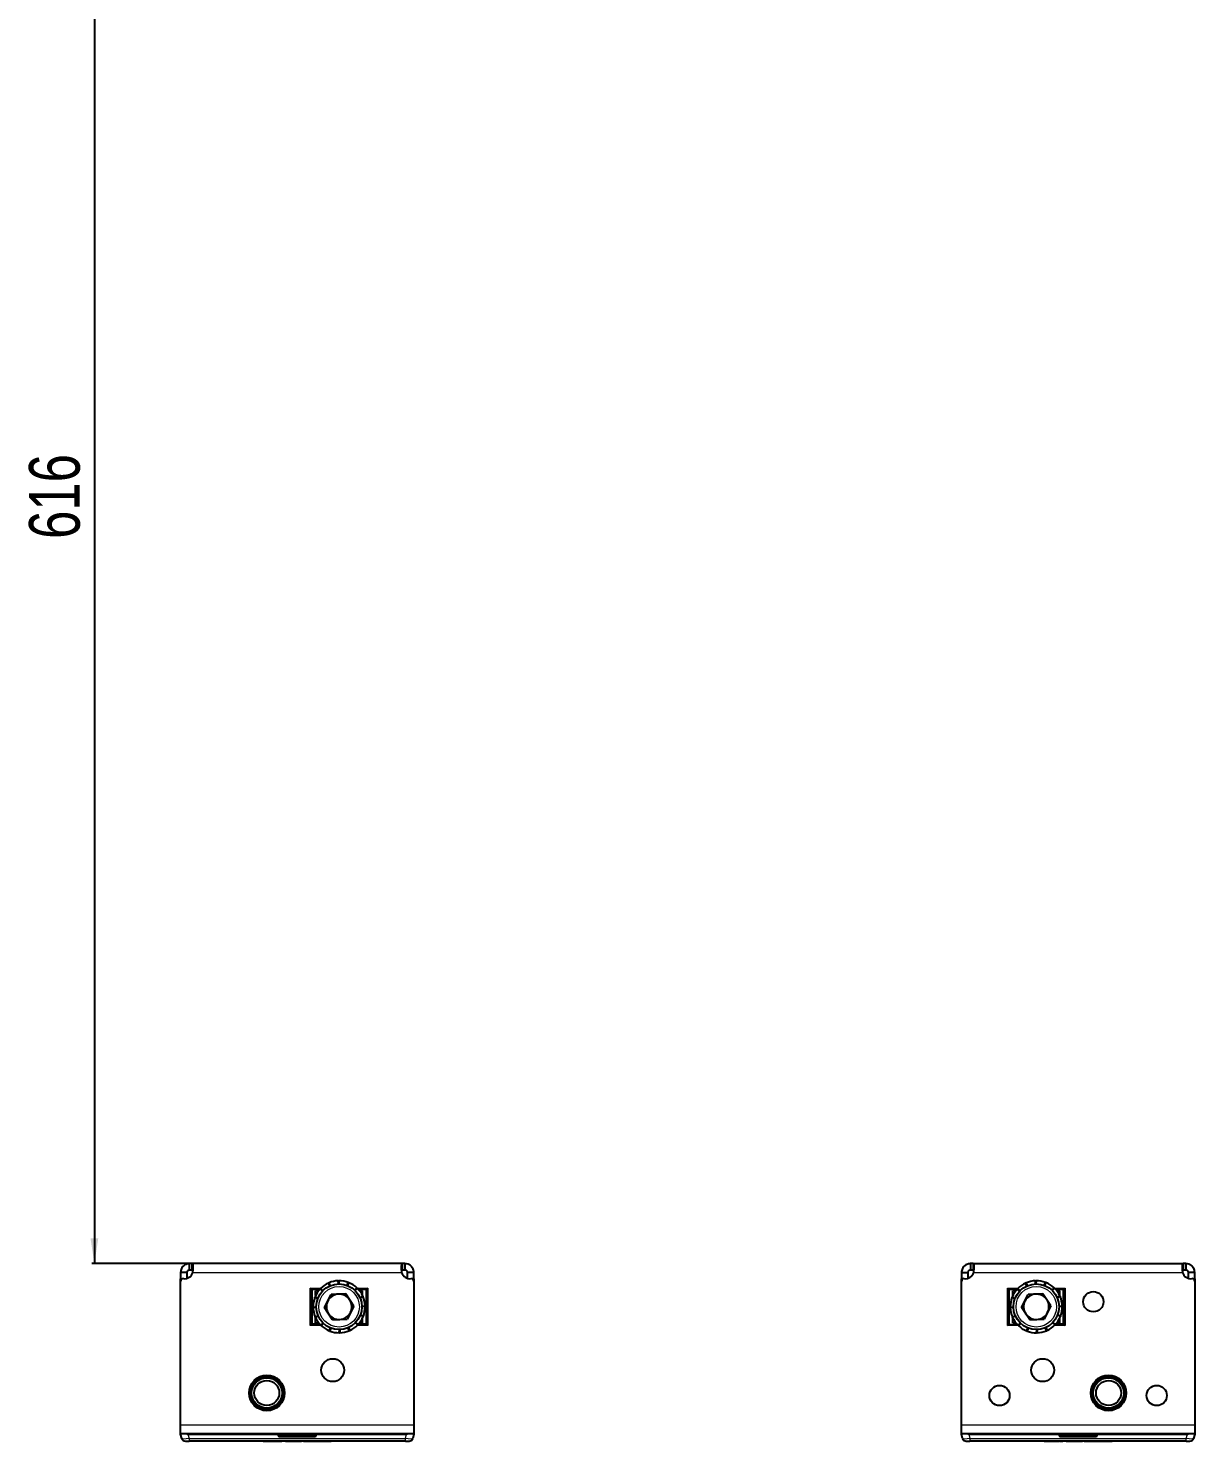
# Model space of a CAD drawing. Header units: millimetres. Extents: x 0 to 1867, y -557 to 571.
# Drawn here: x 3 to 463, y -557 to 1 of the extents above; entities that cross this region are included whole.
import ezdxf

# ---------------------------------------------------------------- set-up
doc = ezdxf.new("R2010")
doc.units = ezdxf.units.MM
doc.layers.add('FORMAT', color=7, linetype='Continuous')
doc.styles.add('SLDTEXTSTYLE0', font='TXT', dxfattribs={"width": 0.75})
doc.dimstyles.new('SLDDIMSTYLE0', dxfattribs={"dimtxt": 20, "dimasz": 10, "dimexe": 0, "dimexo": 0.0625, "dimgap": 5, "dimtad": 2, "dimdec": 1, "dimrnd": 1e-09, "dimzin": 12, "dimdsep": 46, "dimtxsty": 'SLDTEXTSTYLE0', "dimsah": 1, "dimcen": 0.09, "dimadec": 0, "dimazin": 3, "dimtfac": 1, "dimtofl": 0, "dimtmove": 0, "dimatfit": 3, "dimfxl": 0, "dimfrac": 2, "dimtolj": 1, "dimtzin": 12, "dimarcsym": 0})

# ---------------------------------------------------------------- blocks, each defined once
blk = doc.blocks.new('_D_6')
at = {"layer": 'FORMAT'}
for p, q in [((67.96, 129.29), (28.38, 129.29)), ((29.38, 129.29), (29.38, -486.71)), ((67.96, -486.71), (28.38, -486.71))]:
    blk.add_line(p, q, dxfattribs=at)
for points in [[(29.38, 129.29), (27.84, 119.29), (30.92, 119.29)], [(29.38, -486.71), (30.92, -476.71), (27.84, -476.71)]]:
    blk.add_solid(points, dxfattribs=at)
at = {"layer": 'FORMAT', "insert": (3.6, -200.88), "char_height": 20, "attachment_point": 1, "rotation": 90, "style": 'SLDTEXTSTYLE0'}
blk.add_mtext('616', dxfattribs=at)

msp = doc.modelspace()

# ---------------------------------------------------------------- linework, layer by layer
at = {"color": 7, "linetype": 'Continuous', "lineweight": 25}
for p, q in [((65.89, -490.21), (63.39, -490.21)), ((63.39, -490.21), (63.39, -492.72)), ((65.89, -490.21), (65.89, -492.5)), ((66.89, -489.21), (66.89, -486.71)), ((67.97, -486.71), (66.89, -486.71)), ((67.97, -489.21), (66.89, -489.21)), ((67.97, -489.21), (67.97, -486.71)), ((150.8, -486.71), (67.97, -486.71)), ((150.8, -486.71), (150.8, -489.21)), ((151.89, -486.71), (150.8, -486.71)), ((151.89, -489.21), (150.8, -489.21)), ((151.89, -486.71), (151.89, -489.21)), ((155.39, -490.21), (152.89, -490.21)), ((152.89, -492.5), (152.89, -490.21)), ((155.39, -492.72), (155.39, -490.21)), ((371.39, -490.21), (373.89, -490.21)), ((371.39, -490.21), (371.39, -492.72)), ((373.89, -490.21), (373.89, -492.5)), ((374.89, -486.71), (374.89, -489.21)), ((375.97, -486.71), (374.89, -486.71)), ((375.97, -489.21), (374.89, -489.21)), ((375.97, -486.71), (458.8, -486.71)), ((375.97, -486.71), (375.97, -489.21)), ((458.8, -486.71), (458.8, -489.21)), ((459.89, -486.71), (458.8, -486.71)), ((459.89, -489.21), (458.8, -489.21)), ((459.89, -486.71), (459.89, -489.21)), ((463.39, -490.21), (460.89, -490.21)), ((460.89, -492.5), (460.89, -490.21)), ((463.39, -492.72), (463.39, -490.21)), ((63.39, -493.61), (63.39, -492.72)), ((63.39, -550.21), (63.39, -493.61)), ((122.2, -495.5), (121.69, -494.36)), ((121.92, -494.26), (122.31, -495.45)), ((125.62, -494.72), (125.58, -493.47)), ((125.83, -493.46), (125.75, -494.71)), ((129.08, -495.3), (129.53, -494.13)), ((129.76, -494.22), (129.2, -495.35)), ((155.39, -492.72), (155.39, -493.61)), ((155.39, -493.61), (155.39, -550.21)), ((371.39, -493.61), (371.39, -492.72)), ((371.39, -550.21), (371.39, -493.61)), ((397.16, -495.52), (396.64, -494.38)), ((396.87, -494.28), (397.28, -495.47)), ((400.58, -494.72), (400.54, -493.47)), ((400.79, -493.46), (400.71, -494.71)), ((404.05, -495.29), (404.48, -494.12)), ((404.72, -494.21), (404.16, -495.33)), ((463.39, -492.72), (463.39, -493.61)), ((463.39, -493.61), (463.39, -550.21)), ((114.89, -496.71), (114.54, -496.36)), ((114.89, -496.71), (114.89, -510.71)), ((118.4, -496.71), (114.89, -496.71)), ((115.24, -497.06), (114.89, -496.71)), ((117.47, -500.52), (116.3, -500.07)), ((116.4, -499.84), (117.52, -500.4)), ((116.64, -499.3), (116.64, -497.41)), ((117.8, -497.41), (116.64, -497.41)), ((119.34, -497.54), (118.43, -496.68)), ((118.54, -496.71), (118.46, -496.71)), ((118.6, -496.5), (119.42, -497.45)), ((118.89, -496.96), (118.89, -497.11)), ((119.47, -497.4), (118.89, -497.07)), ((119.46, -497.41), (119.2, -497.41)), ((120.12, -504.02), (122.74, -498.87)), ((128.51, -498.57), (122.74, -498.87)), ((131.65, -503.41), (128.51, -498.57)), ((132.06, -497.16), (132.92, -496.26)), ((133.1, -496.43), (132.15, -497.25)), ((133.37, -496.71), (136.89, -496.71)), ((135.14, -497.41), (133.97, -497.41)), ((134.1, -500.03), (135.24, -499.51)), ((135.34, -499.74), (134.15, -500.14)), ((135.14, -499.3), (135.14, -497.41)), ((136.89, -496.71), (136.54, -497.06)), ((137.24, -496.36), (136.89, -496.71)), ((136.89, -496.71), (136.89, -510.71)), ((389.54, -496.36), (389.89, -496.71)), ((389.89, -496.71), (393.4, -496.71)), ((389.89, -510.71), (389.89, -496.71)), ((389.89, -496.71), (390.24, -497.06)), ((392.46, -500.55), (391.29, -500.12)), ((391.38, -499.88), (392.5, -500.44)), ((392.8, -497.41), (391.64, -497.41)), ((391.64, -499.3), (391.64, -497.41)), ((394.31, -497.57), (393.4, -496.72)), ((393.57, -496.54), (394.4, -497.48)), ((394.46, -497.41), (394.14, -497.41)), ((395.12, -504.03), (397.73, -498.88)), ((403.49, -498.56), (397.73, -498.88)), ((406.65, -503.4), (403.49, -498.56)), ((407.03, -497.14), (407.88, -496.22)), ((408.06, -496.4), (407.12, -497.22)), ((411.89, -496.71), (408.37, -496.71)), ((410.14, -497.41), (408.97, -497.41)), ((409.08, -499.99), (410.22, -499.47)), ((410.32, -499.7), (409.13, -500.1)), ((410.14, -499.3), (410.14, -497.41)), ((411.54, -497.06), (411.89, -496.71)), ((411.89, -496.71), (412.24, -496.36)), ((411.89, -510.71), (411.89, -496.71)), ((115.64, -503.77), (116.89, -503.85)), ((116.89, -503.98), (115.64, -504.01)), ((123.27, -508.86), (120.12, -504.02)), ((131.65, -503.41), (129.03, -508.55)), ((135.38, -507.59), (134.25, -507.03)), ((134.3, -506.91), (135.47, -507.36)), ((134.88, -503.45), (136.13, -503.41)), ((136.14, -503.66), (134.88, -503.57)), ((390.64, -503.81), (391.89, -503.89)), ((391.89, -504.02), (390.64, -504.06)), ((398.28, -508.86), (395.12, -504.03)), ((406.65, -503.4), (404.04, -508.55)), ((410.39, -507.54), (409.27, -506.99)), ((409.31, -506.87), (410.48, -507.31)), ((409.88, -503.41), (411.13, -503.36)), ((411.14, -503.61), (409.88, -503.53)), ((114.89, -510.71), (114.54, -511.06)), ((115.24, -510.36), (114.89, -510.71)), ((114.89, -510.71), (118.4, -510.71)), ((116.44, -507.68), (117.63, -507.29)), ((117.68, -507.4), (116.54, -507.91)), ((116.64, -510.01), (116.64, -508.13)), ((116.64, -510.01), (117.8, -510.01)), ((118.67, -511), (119.62, -510.17)), ((119.71, -510.26), (118.85, -511.17)), ((122.01, -513.2), (122.57, -512.08)), ((122.69, -512.13), (122.24, -513.29)), ((123.27, -508.86), (129.03, -508.55)), ((125.94, -513.96), (126.03, -512.71)), ((126.15, -512.71), (126.19, -513.96)), ((129.86, -513.16), (129.46, -511.97)), ((129.57, -511.92), (130.09, -513.06)), ((132.3, -510.02), (132.89, -510.36)), ((132.31, -510.01), (132.57, -510.01)), ((133.17, -510.92), (132.35, -509.98)), ((132.43, -509.89), (133.34, -510.74)), ((133.31, -510.71), (133.24, -510.71)), ((136.89, -510.71), (133.37, -510.71)), ((133.97, -510.01), (135.14, -510.01)), ((135.14, -510.01), (135.14, -508.13)), ((136.89, -510.71), (136.54, -510.36)), ((137.24, -511.06), (136.89, -510.71)), ((389.54, -511.06), (389.89, -510.71)), ((389.89, -510.71), (393.4, -510.71)), ((391.45, -507.73), (392.64, -507.32)), ((392.69, -507.44), (391.56, -507.96)), ((391.64, -510.01), (391.64, -508.13)), ((391.64, -510.01), (392.8, -510.01)), ((393.71, -511.03), (394.65, -510.2)), ((394.74, -510.29), (393.89, -511.2)), ((397.06, -513.22), (397.61, -512.1)), ((397.73, -512.14), (397.29, -513.31)), ((398.28, -508.86), (404.04, -508.55)), ((400.99, -513.96), (401.07, -512.71)), ((401.19, -512.71), (401.23, -513.96)), ((404.9, -513.14), (404.5, -511.96)), ((404.61, -511.91), (405.13, -513.04)), ((407.31, -510.01), (407.63, -510.01)), ((408.2, -510.89), (407.38, -509.95)), ((407.46, -509.86), (408.38, -510.71)), ((407.89, -510.46), (407.89, -510.25)), ((408.37, -510.71), (411.89, -510.71)), ((408.97, -510.01), (410.14, -510.01)), ((410.14, -510.01), (410.14, -508.13)), ((411.54, -510.36), (411.89, -510.71)), ((411.89, -510.71), (412.24, -511.06)), ((63.39, -553.71), (63.39, -550.21)), ((155.39, -550.21), (155.39, -553.71)), ((371.39, -553.71), (371.39, -550.21)), ((463.39, -550.21), (463.39, -553.71)), ((63.39, -553.91), (63.39, -553.71)), ((63.39, -553.71), (155.39, -553.71)), ((63.84, -555.6), (63.39, -553.91)), ((65.29, -556.71), (66.74, -556.71)), ((66.28, -553.91), (101.89, -553.91)), ((152.04, -556.71), (66.74, -556.71)), ((95.96, -556.91), (95.96, -556.71)), ((101.64, -556.91), (96.39, -556.91)), ((101.89, -553.71), (101.89, -553.91)), ((101.89, -553.91), (101.89, -554.41)), ((102.07, -556.91), (102.07, -556.71)), ((102.39, -554.91), (116.39, -554.91)), ((103.31, -556.91), (103.31, -556.71)), ((103.56, -556.91), (103.56, -556.71)), ((104.7, -556.91), (104.7, -556.71)), ((107.53, -556.91), (104.7, -556.91)), ((111, -556.94), (111, -556.71)), ((111.81, -556.91), (111.81, -556.71)), ((113.3, -556.91), (111.81, -556.91)), ((113.3, -556.91), (113.3, -556.71)), ((115.97, -556.91), (113.3, -556.91)), ((115.97, -556.91), (115.97, -556.71)), ((117.1, -556.91), (115.97, -556.91)), ((116.89, -553.71), (116.89, -553.91)), ((116.89, -554.41), (116.89, -553.91)), ((116.89, -553.91), (152.49, -553.91)), ((117.1, -556.91), (117.1, -556.71)), ((117.16, -556.91), (117.1, -556.91)), ((122.81, -556.91), (122.81, -556.71)), ((152.04, -556.71), (153.48, -556.71)), ((155.39, -553.91), (154.93, -555.6)), ((155.39, -553.71), (155.39, -553.91)), ((371.39, -553.91), (371.39, -553.71)), ((371.39, -553.71), (463.39, -553.71)), ((371.84, -555.6), (371.39, -553.91)), ((373.29, -556.71), (374.74, -556.71)), ((374.28, -553.91), (409.89, -553.91)), ((460.04, -556.71), (374.74, -556.71)), ((403.96, -556.91), (403.96, -556.71)), ((409.64, -556.91), (404.39, -556.91)), ((409.89, -553.71), (409.89, -553.91)), ((409.89, -553.91), (409.89, -554.41)), ((410.07, -556.91), (410.07, -556.71)), ((410.39, -554.91), (424.39, -554.91)), ((411.31, -556.91), (411.31, -556.71)), ((411.56, -556.91), (411.56, -556.71)), ((412.7, -556.91), (412.7, -556.71)), ((415.53, -556.91), (412.7, -556.91)), ((419, -556.94), (419, -556.71)), ((419.81, -556.91), (419.81, -556.71)), ((421.3, -556.91), (419.81, -556.91)), ((421.3, -556.91), (421.3, -556.71)), ((423.97, -556.91), (421.3, -556.91)), ((423.97, -556.91), (423.97, -556.71)), ((425.1, -556.91), (423.97, -556.91)), ((424.89, -553.71), (424.89, -553.91)), ((424.89, -554.41), (424.89, -553.91)), ((424.89, -553.91), (460.49, -553.91)), ((425.1, -556.91), (425.1, -556.71)), ((425.16, -556.91), (425.1, -556.91)), ((430.81, -556.91), (430.81, -556.71)), ((460.04, -556.71), (461.48, -556.71)), ((463.39, -553.91), (462.93, -555.6)), ((463.39, -553.71), (463.39, -553.91))]:
    msp.add_line(p, q, dxfattribs=at)
at = {"color": 8, "linetype": 'Continuous', "lineweight": 18}
for p, q in [((68.22, -490.21), (150.55, -490.21)), ((376.22, -490.21), (458.55, -490.21)), ((63.39, -492.72), (63.95, -492.72)), ((154.83, -492.72), (155.39, -492.72)), ((371.39, -492.72), (371.95, -492.72)), ((462.83, -492.72), (463.39, -492.72)), ((114.54, -496.36), (118.74, -496.36)), ((114.54, -511.06), (114.54, -496.36)), ((118.09, -497.06), (115.24, -497.06)), ((115.24, -497.06), (115.24, -510.36)), ((132.82, -496.36), (137.24, -496.36)), ((136.54, -497.06), (133.69, -497.06)), ((136.54, -510.36), (136.54, -497.06)), ((137.24, -496.36), (137.24, -511.06)), ((389.54, -496.36), (393.74, -496.36)), ((389.54, -511.06), (389.54, -496.36)), ((393.09, -497.06), (390.24, -497.06)), ((390.24, -497.06), (390.24, -510.71)), ((407.75, -496.36), (412.24, -496.36)), ((411.54, -497.06), (408.69, -497.06)), ((411.54, -510.36), (411.54, -497.06)), ((412.24, -496.36), (412.24, -511.06)), ((118.96, -511.06), (114.54, -511.06)), ((115.24, -510.36), (118.09, -510.36)), ((137.24, -511.06), (133.03, -511.06)), ((133.69, -510.36), (136.54, -510.36)), ((394.02, -511.06), (389.54, -511.06)), ((412.24, -511.06), (408.03, -511.06)), ((408.69, -510.36), (411.54, -510.36)), ((63.39, -550.21), (155.39, -550.21)), ((371.39, -550.21), (463.39, -550.21)), ((66.28, -553.91), (66.74, -555.6)), ((66.74, -555.6), (152.04, -555.6)), ((66.74, -555.6), (66.74, -556.71)), ((96.39, -556.91), (96.39, -556.71)), ((101.64, -556.91), (101.64, -556.71)), ((102.39, -554.41), (101.89, -554.41)), ((102.39, -553.71), (102.39, -554.41)), ((102.39, -554.41), (102.39, -554.91)), ((102.39, -554.41), (116.39, -554.41)), ((107.53, -556.91), (107.53, -556.71)), ((109.89, -556.91), (109.89, -556.71)), ((116.39, -554.41), (116.39, -553.71)), ((116.39, -554.41), (116.39, -554.91)), ((116.39, -554.41), (116.89, -554.41)), ((120.7, -556.91), (120.7, -556.71)), ((152.04, -555.6), (152.49, -553.91)), ((152.04, -556.71), (152.04, -555.6)), ((374.28, -553.91), (374.74, -555.6)), ((374.74, -555.6), (460.04, -555.6)), ((374.74, -555.6), (374.74, -556.71)), ((404.39, -556.91), (404.39, -556.71)), ((409.64, -556.91), (409.64, -556.71)), ((410.39, -554.41), (409.89, -554.41)), ((410.39, -553.71), (410.39, -554.41)), ((410.39, -554.41), (410.39, -554.91)), ((410.39, -554.41), (424.39, -554.41)), ((415.53, -556.91), (415.53, -556.71)), ((417.89, -556.91), (417.89, -556.71)), ((424.39, -554.41), (424.39, -553.71)), ((424.39, -554.41), (424.39, -554.91)), ((424.39, -554.41), (424.89, -554.41)), ((428.7, -556.91), (428.7, -556.71)), ((460.04, -555.6), (460.49, -553.91)), ((460.04, -556.71), (460.04, -555.6))]:
    msp.add_line(p, q, dxfattribs=at)
at = {"color": 7, "linetype": 'Continuous', "lineweight": 25}
for centre, radius in [((125.89, -503.71), 9), ((400.89, -503.71), 9), ((423.39, -501.71), 4), ((123.39, -528.71), 4.5), ((403.39, -528.71), 4.5), ((97.39, -537.71), 7), ((97.39, -537.71), 6.5), ((97.39, -537.71), 6), ((97.39, -537.71), 4.93), ((386.39, -538.71), 4), ((429.39, -537.71), 7), ((429.39, -537.71), 6.5), ((429.39, -537.71), 6), ((429.39, -537.71), 4.93), ((448.39, -538.71), 4)]:
    msp.add_circle(centre, radius, dxfattribs=at)
at = {"color": 8, "linetype": 'Continuous', "lineweight": 18}
for centre, radius in [((125.89, -503.71), 8), ((400.89, -503.71), 8), ((97.39, -537.71), 6.25), ((429.39, -537.71), 6.25)]:
    msp.add_circle(centre, radius, dxfattribs=at)
at = {"color": 7, "linetype": 'Continuous', "lineweight": 25}
for centre, radius, start, end in [((64.89, -489.14), 3.5, 263.6206, 342.1747), ((153.89, -489.14), 3.5, 197.8253, 276.3794), ((372.89, -489.14), 3.5, 263.6206, 342.1747), ((461.89, -489.14), 3.5, 197.8253, 276.3794), ((64.39, -493.61), 1, 83.6206, 180), ((125.89, -503.71), 10.25, 114.1868, 135.2909), ((125.89, -503.71), 10.25, 91.6868, 112.7909), ((125.89, -503.71), 10.25, 69.1868, 90.2909), ((125.89, -503.71), 10.25, 46.6868, 67.7909), ((154.39, -493.61), 1, 0, 96.3794), ((372.39, -493.61), 1, 83.6206, 180), ((400.89, -503.71), 10.25, 114.4505, 135.5546), ((400.89, -503.71), 10.25, 91.9505, 113.0546), ((400.89, -503.71), 10.25, 69.4505, 90.5546), ((400.89, -503.71), 10.25, 46.9505, 68.0546), ((462.39, -493.61), 1, 360, 96.3794), ((125.89, -503.71), 10.25, 159.1868, 180.2909), ((125.89, -503.71), 10.25, 136.6868, 157.7909), ((125.89, -503.71), 5, 153.0175, 213.0175), ((125.89, -503.71), 5, 93.0175, 153.0175), ((125.89, -503.71), 5, 33.0175, 93.0175), ((125.89, -503.71), 5, 333.0175, 33.0175), ((125.89, -503.71), 10.25, 24.1868, 45.2909), ((125.89, -503.71), 10.25, 1.6868, 22.7909), ((400.89, -503.71), 10.25, 159.4505, 180.5546), ((400.89, -503.71), 10.25, 136.9505, 158.0546), ((400.89, -503.71), 5, 153.1455, 213.1455), ((400.89, -503.71), 5, 93.1455, 153.1455), ((400.89, -503.71), 5, 33.1455, 93.1455), ((400.89, -503.71), 5, 333.1455, 33.1455), ((400.89, -503.71), 10.25, 24.4505, 45.5546), ((400.89, -503.71), 10.25, 1.9505, 23.0546), ((125.89, -503.71), 10.25, 181.6868, 202.7909), ((125.89, -503.71), 5, 213.0175, 273.0175), ((125.89, -503.71), 5, 273.0175, 333.0175), ((125.89, -503.71), 10.25, 339.1868, 0.2909), ((400.89, -503.71), 10.25, 181.9505, 203.0546), ((400.89, -503.71), 5, 213.1455, 273.1455), ((400.89, -503.71), 5, 273.1455, 333.1455), ((400.89, -503.71), 10.25, 339.4505, 0.5546), ((125.89, -503.71), 10.25, 204.1868, 225.2909), ((125.89, -503.71), 10.25, 226.6868, 247.7909), ((125.89, -503.71), 10.25, 294.1868, 315.2909), ((125.89, -503.71), 10.25, 316.6868, 337.7909), ((400.89, -503.71), 10.25, 204.4505, 225.5546), ((400.89, -503.71), 10.25, 226.9505, 248.0546), ((400.89, -503.71), 10.25, 294.4505, 315.5546), ((400.89, -503.71), 10.25, 316.9505, 338.0546), ((125.89, -503.71), 10.25, 249.1868, 270.2909), ((125.89, -503.71), 10.25, 271.6868, 292.7909), ((400.89, -503.71), 10.25, 249.4505, 270.5546), ((400.89, -503.71), 10.25, 271.9505, 293.0546), ((65.29, -555.21), 1.5, 195, 270), ((102.39, -554.41), 0.5, 180, 270), ((116.39, -554.41), 0.5, 270, 0), ((153.48, -555.21), 1.5, 270, 345), ((373.29, -555.21), 1.5, 195, 270), ((410.39, -554.41), 0.5, 180, 270), ((424.39, -554.41), 0.5, 270, 0), ((461.48, -555.21), 1.5, 270, 345)]:
    msp.add_arc(centre, radius, start, end, dxfattribs=at)
at = {"color": 8, "linetype": 'Continuous', "lineweight": 18}
for centre, major_axis, start_param, end_param in [((66.84, -555.21), (3, 0.38), 3.158333, 4.662092), ((151.93, -555.21), (3, -0.38), 4.762686, 6.266445), ((374.84, -555.21), (3, 0.38), 3.158333, 4.662092), ((459.93, -555.21), (3, -0.38), 4.762686, 6.266445)]:
    msp.add_ellipse(centre, major_axis=major_axis, ratio=0.123038, start_param=start_param, end_param=end_param, dxfattribs=at)
at = {"color": 7, "linetype": 'Continuous', "lineweight": 25}
for centre, major_axis, start_param, end_param in [((63.39, -542.32), (3.1, -11.57), 6.030113, 6.216148), ((155.39, -542.32), (-3.1, -11.57), 0.067037, 0.253072), ((371.39, -542.32), (3.1, -11.57), 6.030113, 6.216148), ((463.39, -542.32), (-3.1, -11.57), 0.067037, 0.253072)]:
    msp.add_ellipse(centre, major_axis=major_axis, ratio=0.250563, start_param=start_param, end_param=end_param, dxfattribs=at)
for points, knots in [([(66.89, -486.71), (66.43, -486.76), (65.62, -486.85), (64.71, -487.42), (64.12, -488.02), (63.72, -488.65), (63.44, -489.4), (63.4, -489.94), (63.39, -490.21)], [0, 0, 0, 0, 0.254149, 0.448213, 0.574908, 0.708872, 0.850468, 1, 1, 1, 1]), ([(66.89, -489.21), (66.76, -489.23), (66.55, -489.25), (66.28, -489.41), (66.1, -489.58), (65.98, -489.77), (65.9, -489.98), (65.89, -490.13), (65.89, -490.21)], [0, 0, 0, 0, 0.296302, 0.497469, 0.6154973, 0.73607, 0.8631142, 1, 1, 1, 1]), ([(68.22, -490.21), (68.25, -489.92), (68.3, -489.37), (68.37, -488.46), (68.4, -487.58), (68.26, -486.86), (68.07, -486.76), (67.97, -486.71)], [0, 0, 0, 0, 0.16069, 0.301312, 0.521951, 0.753573, 1, 1, 1, 1]), ([(150.8, -486.71), (150.75, -486.73), (150.65, -486.76), (150.5, -487.05), (150.4, -487.51), (150.38, -488.14), (150.4, -488.75), (150.46, -489.46), (150.52, -489.96), (150.55, -490.21)], [0, 0, 0, 0, 0.144067, 0.271276, 0.474907, 0.597997, 0.726338, 0.860245, 1, 1, 1, 1]), ([(155.39, -490.21), (155.36, -489.9), (155.31, -489.31), (154.92, -488.36), (154.2, -487.49), (153.11, -486.84), (152.3, -486.76), (151.89, -486.71)], [0, 0, 0, 0, 0.17084, 0.319217, 0.548103, 0.767822, 1, 1, 1, 1]), ([(152.89, -490.21), (152.88, -490.12), (152.87, -489.96), (152.77, -489.73), (152.66, -489.57), (152.53, -489.44), (152.39, -489.34), (152.16, -489.24), (152, -489.22), (151.89, -489.21)], [0, 0, 0, 0, 0.154359, 0.287283, 0.400435, 0.496544, 0.604314, 0.723151, 1, 1, 1, 1]), ([(374.89, -486.71), (374.43, -486.76), (373.62, -486.85), (372.71, -487.42), (372.12, -488.02), (371.72, -488.65), (371.44, -489.4), (371.4, -489.94), (371.39, -490.21)], [0, 0, 0, 0, 0.254149, 0.448213, 0.574908, 0.708872, 0.850468, 1, 1, 1, 1]), ([(374.89, -489.21), (374.76, -489.23), (374.55, -489.25), (374.28, -489.41), (374.1, -489.58), (373.98, -489.77), (373.9, -489.98), (373.89, -490.13), (373.89, -490.21)], [0, 0, 0, 0, 0.296302, 0.497469, 0.615497, 0.73607, 0.863114, 1, 1, 1, 1]), ([(376.22, -490.21), (376.25, -489.92), (376.3, -489.37), (376.37, -488.46), (376.4, -487.58), (376.26, -486.86), (376.07, -486.76), (375.97, -486.71)], [0, 0, 0, 0, 0.16069, 0.301312, 0.521951, 0.753573, 1, 1, 1, 1]), ([(458.8, -486.71), (458.75, -486.73), (458.65, -486.76), (458.5, -487.05), (458.4, -487.51), (458.38, -488.14), (458.4, -488.75), (458.46, -489.46), (458.52, -489.96), (458.55, -490.21)], [0, 0, 0, 0, 0.144067, 0.271276, 0.474907, 0.597997, 0.726338, 0.860245, 1, 1, 1, 1]), ([(463.39, -490.21), (463.36, -489.9), (463.31, -489.31), (462.92, -488.36), (462.2, -487.49), (461.11, -486.84), (460.3, -486.76), (459.89, -486.71)], [0, 0, 0, 0, 0.17084, 0.319217, 0.548103, 0.767822, 1, 1, 1, 1]), ([(460.89, -490.21), (460.88, -490.12), (460.87, -489.96), (460.77, -489.73), (460.66, -489.57), (460.53, -489.44), (460.39, -489.34), (460.16, -489.24), (460, -489.22), (459.89, -489.21)], [0, 0, 0, 0, 0.154359, 0.287283, 0.400435, 0.496544, 0.604314, 0.723151, 1, 1, 1, 1]), ([(121.69, -494.36), (121.72, -494.35), (121.78, -494.32), (121.86, -494.29), (121.9, -494.27), (121.92, -494.26)], [0, 0, 0, 0, 0.499981, 0.749988, 1, 1, 1, 1]), ([(125.58, -493.47), (125.63, -493.47), (125.69, -493.46), (125.77, -493.46), (125.81, -493.46), (125.83, -493.46)], [0, 0, 0, 0, 0.4999808, 0.7499881, 1, 1, 1, 1]), ([(129.53, -494.13), (129.57, -494.15), (129.63, -494.17), (129.7, -494.2), (129.74, -494.22), (129.76, -494.22)], [0, 0, 0, 0, 0.499981, 0.749988, 1, 1, 1, 1]), ([(396.64, -494.38), (396.68, -494.37), (396.74, -494.34), (396.81, -494.31), (396.85, -494.29), (396.87, -494.28)], [0, 0, 0, 0, 0.499981, 0.749988, 1, 1, 1, 1]), ([(400.54, -493.47), (400.58, -493.47), (400.64, -493.47), (400.72, -493.46), (400.77, -493.46), (400.79, -493.46)], [0, 0, 0, 0, 0.499981, 0.749988, 1, 1, 1, 1]), ([(404.48, -494.12), (404.52, -494.13), (404.58, -494.15), (404.66, -494.18), (404.7, -494.2), (404.72, -494.21)], [0, 0, 0, 0, 0.499981, 0.749988, 1, 1, 1, 1]), ([(116.3, -500.07), (116.32, -500.03), (116.34, -499.97), (116.37, -499.9), (116.39, -499.86), (116.4, -499.84)], [0, 0, 0, 0, 0.499981, 0.749988, 1, 1, 1, 1]), ([(118.43, -496.68), (118.46, -496.65), (118.5, -496.61), (118.56, -496.55), (118.59, -496.52), (118.6, -496.5)], [0, 0, 0, 0, 0.499981, 0.749988, 1, 1, 1, 1]), ([(132.92, -496.26), (132.95, -496.28), (132.99, -496.33), (133.05, -496.38), (133.08, -496.41), (133.1, -496.43)], [0, 0, 0, 0, 0.499981, 0.749988, 1, 1, 1, 1]), ([(135.24, -499.51), (135.25, -499.55), (135.28, -499.61), (135.31, -499.69), (135.33, -499.72), (135.34, -499.74)], [0, 0, 0, 0, 0.499981, 0.749988, 1, 1, 1, 1]), ([(391.29, -500.12), (391.3, -500.08), (391.32, -500.02), (391.36, -499.94), (391.37, -499.9), (391.38, -499.88)], [0, 0, 0, 0, 0.499981, 0.749988, 1, 1, 1, 1]), ([(393.4, -496.72), (393.42, -496.69), (393.47, -496.64), (393.52, -496.58), (393.55, -496.55), (393.57, -496.54)], [0, 0, 0, 0, 0.499981, 0.749988, 1, 1, 1, 1]), ([(407.88, -496.22), (407.91, -496.25), (407.96, -496.29), (408.02, -496.35), (408.05, -496.38), (408.06, -496.4)], [0, 0, 0, 0, 0.499981, 0.749988, 1, 1, 1, 1]), ([(410.22, -499.47), (410.23, -499.51), (410.26, -499.57), (410.29, -499.64), (410.31, -499.68), (410.32, -499.7)], [0, 0, 0, 0, 0.499981, 0.749988, 1, 1, 1, 1]), ([(115.64, -504.01), (115.64, -503.97), (115.64, -503.91), (115.64, -503.83), (115.64, -503.79), (115.64, -503.77)], [0, 0, 0, 0, 0.499981, 0.749988, 1, 1, 1, 1]), ([(136.13, -503.41), (136.13, -503.45), (136.13, -503.52), (136.14, -503.6), (136.14, -503.64), (136.14, -503.66)], [0, 0, 0, 0, 0.499981, 0.749988, 1, 1, 1, 1]), ([(390.64, -504.06), (390.64, -504.02), (390.64, -503.96), (390.64, -503.87), (390.64, -503.83), (390.64, -503.81)], [0, 0, 0, 0, 0.499981, 0.749988, 1, 1, 1, 1]), ([(411.13, -503.36), (411.13, -503.41), (411.13, -503.47), (411.13, -503.55), (411.14, -503.59), (411.14, -503.61)], [0, 0, 0, 0, 0.499981, 0.749988, 1, 1, 1, 1]), ([(116.54, -507.91), (116.52, -507.87), (116.49, -507.82), (116.46, -507.74), (116.44, -507.7), (116.44, -507.68)], [0, 0, 0, 0, 0.499981, 0.749988, 1, 1, 1, 1]), ([(118.85, -511.17), (118.82, -511.14), (118.78, -511.1), (118.72, -511.04), (118.69, -511.01), (118.67, -511)], [0, 0, 0, 0, 0.499981, 0.749988, 1, 1, 1, 1]), ([(133.34, -510.74), (133.32, -510.77), (133.27, -510.82), (133.21, -510.88), (133.19, -510.91), (133.17, -510.92)], [0, 0, 0, 0, 0.499981, 0.749988, 1, 1, 1, 1]), ([(135.47, -507.36), (135.45, -507.39), (135.43, -507.45), (135.4, -507.53), (135.38, -507.57), (135.38, -507.59)], [0, 0, 0, 0, 0.499981, 0.749988, 1, 1, 1, 1]), ([(391.56, -507.96), (391.54, -507.92), (391.51, -507.86), (391.48, -507.78), (391.46, -507.75), (391.45, -507.73)], [0, 0, 0, 0, 0.499981, 0.749988, 1, 1, 1, 1]), ([(393.89, -511.2), (393.86, -511.17), (393.81, -511.13), (393.75, -511.07), (393.72, -511.05), (393.71, -511.03)], [0, 0, 0, 0, 0.499981, 0.749988, 1, 1, 1, 1]), ([(408.38, -510.71), (408.35, -510.74), (408.3, -510.79), (408.25, -510.85), (408.22, -510.88), (408.2, -510.89)], [0, 0, 0, 0, 0.499981, 0.749988, 1, 1, 1, 1]), ([(410.48, -507.31), (410.47, -507.35), (410.45, -507.41), (410.42, -507.49), (410.4, -507.52), (410.39, -507.54)], [0, 0, 0, 0, 0.499981, 0.749988, 1, 1, 1, 1]), ([(122.24, -513.29), (122.2, -513.28), (122.15, -513.26), (122.07, -513.23), (122.03, -513.21), (122.01, -513.2)], [0, 0, 0, 0, 0.499981, 0.749988, 1, 1, 1, 1]), ([(126.19, -513.96), (126.15, -513.96), (126.08, -513.96), (126, -513.96), (125.96, -513.96), (125.94, -513.96)], [0, 0, 0, 0, 0.499981, 0.749988, 1, 1, 1, 1]), ([(130.09, -513.06), (130.05, -513.08), (129.99, -513.11), (129.91, -513.14), (129.88, -513.15), (129.86, -513.16)], [0, 0, 0, 0, 0.499981, 0.749988, 1, 1, 1, 1]), ([(397.29, -513.31), (397.25, -513.3), (397.19, -513.27), (397.11, -513.24), (397.07, -513.23), (397.06, -513.22)], [0, 0, 0, 0, 0.499981, 0.749988, 1, 1, 1, 1]), ([(401.23, -513.96), (401.19, -513.96), (401.13, -513.96), (401.05, -513.96), (401.01, -513.96), (400.99, -513.96)], [0, 0, 0, 0, 0.499981, 0.749988, 1, 1, 1, 1]), ([(405.13, -513.04), (405.09, -513.06), (405.03, -513.09), (404.96, -513.12), (404.92, -513.14), (404.9, -513.14)], [0, 0, 0, 0, 0.499981, 0.749988, 1, 1, 1, 1]), ([(96.39, -556.91), (96.33, -556.91), (96.2, -556.91), (96.06, -556.91), (95.97, -556.91), (95.96, -556.91), (95.96, -556.91)], [0, 0, 0, 0, 0.281303, 0.555629, 0.773878, 1, 1, 1, 1]), ([(102.07, -556.91), (102.06, -556.91), (102.05, -556.91), (101.93, -556.91), (101.79, -556.91), (101.69, -556.91), (101.64, -556.91)], [0, 0, 0, 0, 0.285248, 0.560563, 0.777151, 1, 1, 1, 1]), ([(103.31, -556.91), (103.26, -556.91), (103.15, -556.91), (102.85, -556.91), (102.56, -556.91), (102.36, -556.91), (102.29, -556.91)], [0, 0, 0, 0, 0.255277, 0.538303, 0.854078, 1, 1, 1, 1]), ([(103.13, -556.91), (103.02, -556.91), (102.77, -556.91), (102.47, -556.91), (102.29, -556.91), (102.29, -556.91)], [0, 0, 0, 0, 0.466249, 0.997338, 1, 1, 1, 1]), ([(109.89, -556.91), (109.74, -556.91), (109.38, -556.91), (108.58, -556.91), (107.94, -556.91), (107.53, -556.91)], [0, 0, 0, 0, 0.216742, 0.489643, 1, 1, 1, 1]), ([(110.98, -556.91), (110.99, -556.91), (111.02, -556.91), (110.86, -556.91), (110.49, -556.91), (110.1, -556.91), (109.89, -556.91)], [0, 0, 0, 0, 0.061615, 0.333035, 0.637399, 1, 1, 1, 1]), ([(120.7, -556.91), (120.2, -556.91), (119.27, -556.91), (118.07, -556.91), (117.35, -556.91), (117.17, -556.91), (117.16, -556.91)], [0, 0, 0, 0, 0.3819835, 0.7133523, 0.984017, 1, 1, 1, 1]), ([(122.81, -556.91), (122.44, -556.91), (121.75, -556.91), (121.04, -556.91), (120.7, -556.91)], [0, 0, 0, 0, 0.5368, 1, 1, 1, 1]), ([(404.39, -556.91), (404.33, -556.91), (404.2, -556.91), (404.06, -556.91), (403.97, -556.91), (403.96, -556.91), (403.96, -556.91)], [0, 0, 0, 0, 0.281303, 0.555629, 0.773878, 1, 1, 1, 1]), ([(410.07, -556.91), (410.06, -556.91), (410.05, -556.91), (409.93, -556.91), (409.79, -556.91), (409.69, -556.91), (409.64, -556.91)], [0, 0, 0, 0, 0.285248, 0.560563, 0.777151, 1, 1, 1, 1]), ([(411.31, -556.91), (411.26, -556.91), (411.15, -556.91), (410.85, -556.91), (410.56, -556.91), (410.36, -556.91), (410.29, -556.91)], [0, 0, 0, 0, 0.255277, 0.538303, 0.854078, 1, 1, 1, 1]), ([(411.13, -556.91), (411.02, -556.91), (410.77, -556.91), (410.47, -556.91), (410.29, -556.91), (410.29, -556.91)], [0, 0, 0, 0, 0.466249, 0.997338, 1, 1, 1, 1]), ([(417.89, -556.91), (417.74, -556.91), (417.38, -556.91), (416.58, -556.91), (415.94, -556.91), (415.53, -556.91)], [0, 0, 0, 0, 0.216742, 0.489643, 1, 1, 1, 1]), ([(418.98, -556.91), (418.99, -556.91), (419.02, -556.91), (418.86, -556.91), (418.49, -556.91), (418.1, -556.91), (417.89, -556.91)], [0, 0, 0, 0, 0.061615, 0.333035, 0.637399, 1, 1, 1, 1]), ([(428.7, -556.91), (428.2, -556.91), (427.27, -556.91), (426.07, -556.91), (425.35, -556.91), (425.17, -556.91), (425.16, -556.91)], [0, 0, 0, 0, 0.3819835, 0.7133523, 0.984017, 1, 1, 1, 1]), ([(430.81, -556.91), (430.44, -556.91), (429.75, -556.91), (429.04, -556.91), (428.7, -556.91)], [0, 0, 0, 0, 0.5368, 1, 1, 1, 1])]:
    msp.add_open_spline(points, degree=3, knots=knots, dxfattribs=at)

# ---------------------------------------------------------------- dimensions: what is measured, and where the dimension line sits
at = {"layer": 'FORMAT'}
dim = msp.add_linear_dim(base=(29.38, -486.71), p1=(67.97, 129.29), p2=(67.97, -486.71), angle=90, dimstyle='SLDDIMSTYLE0', dxfattribs=at)
dim.commit()
dim.dimension.update_dxf_attribs({"geometry": '_D_6', "text_midpoint": (29.38, -178.71), "dimtype": 160})

doc.saveas('drawing.dxf')
